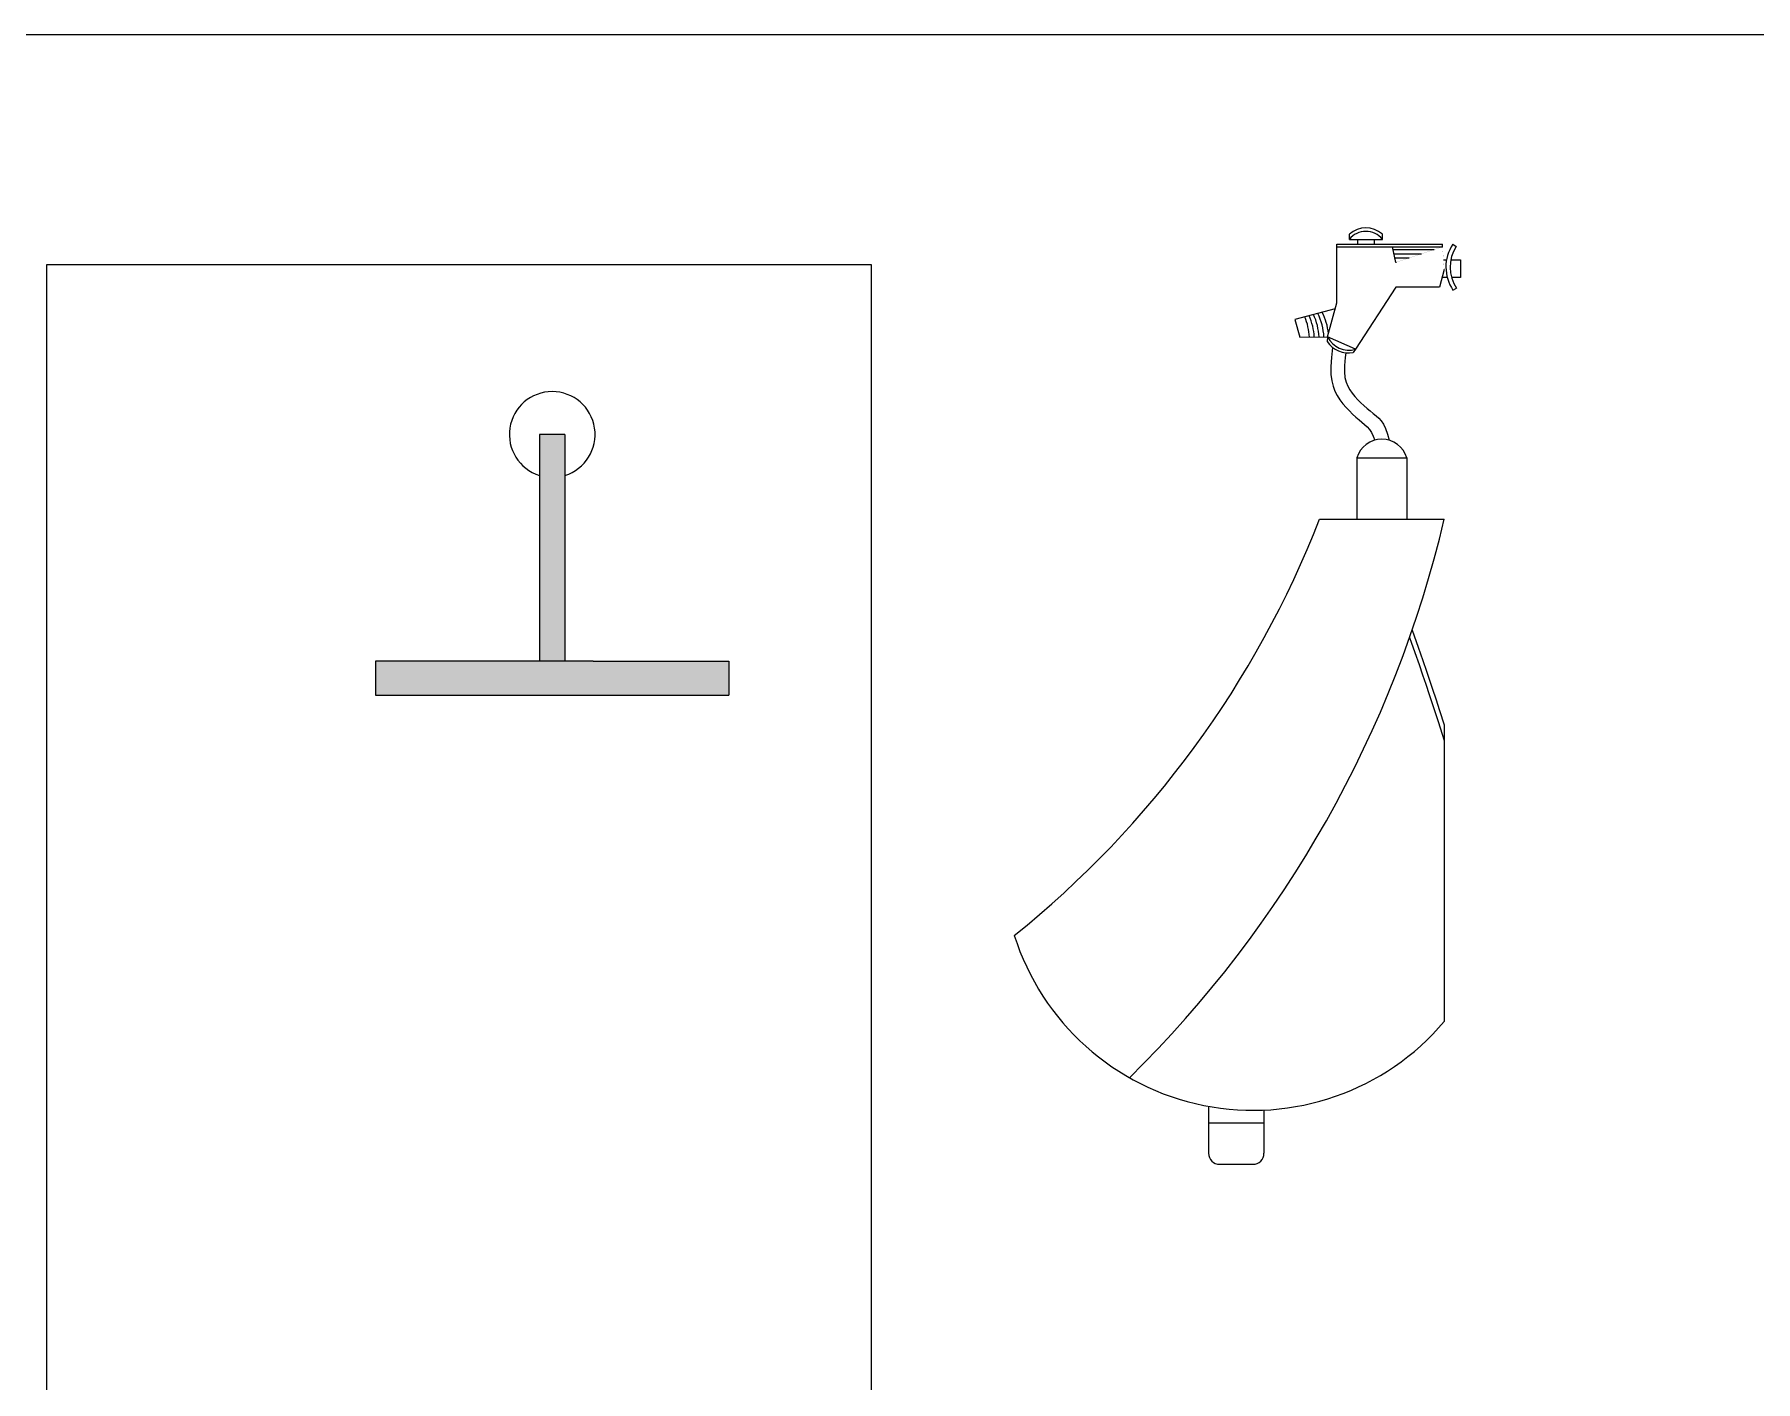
# Model space of a CAD drawing. Header units: inches. Extents: x -10949 to -5554, y -8625 to -6596.
# Drawn here: x -6050.9 to -5990.2, y -7600.8 to -7553.3 of the extents above; entities that cross this region are included whole.
import ezdxf

# ---------------------------------------------------------------- set-up
doc = ezdxf.new("R2010")
doc.units = ezdxf.units.IN
doc.layers.add('WALL', color=23, linetype='Continuous', lineweight=15)

# ---------------------------------------------------------------- blocks, each defined once
blk = doc.blocks.new('shower panel')
at = {"ltscale": 10, "true_color": 0xc7c8ca, "transparency": 33554687}
h = blk.add_hatch(color=9, dxfattribs=at)
h.dxf.hatch_style = 1
h.paths.add_polyline_path([(5645.208, 3090.332), (5644.308, 3090.332), (5644.308, 3082.335), (5645.208, 3082.335)])
h.paths.add_polyline_path([(5650.989, 3082.335), (5646.196, 3082.335), (5638.527, 3082.335), (5638.527, 3081.137), (5650.989, 3081.137)])
h = blk.add_hatch(color=9, dxfattribs=at)
h.dxf.hatch_style = 1
h.paths.add_polyline_path([(5646.758, 3037.825), (5642.758, 3037.825), (5642.758, 3032.843), (5646.758, 3032.843)])
h.paths.add_polyline_path([(5644.1, 3034.229, -1), (5645.415, 3034.229, -1)], flags=0)
h.paths.add_polyline_path([(5644.496, 3036.408, -1), (5645.019, 3036.408, -1)], flags=0)
h.paths.add_polyline_path([(5644.1, 3034.229, 1), (5645.415, 3034.229, 1)], flags=16)
h.paths.add_polyline_path([(5644.496, 3036.408, 1), (5645.019, 3036.408, 1)], flags=16)
h = blk.add_hatch(color=9, dxfattribs=at)
h.dxf.hatch_style = 1
h.paths.add_polyline_path([(5645.415, 3034.229, 1), (5644.1, 3034.229, 1)])
h.paths.add_polyline_path([(5645.019, 3036.408, 1), (5644.496, 3036.408, 1)])
h = blk.add_hatch(color=9, dxfattribs=at)
h.dxf.hatch_style = 1
h.paths.add_polyline_path([(5646.545, 3028.054), (5642.896, 3028.049), (5642.896, 3025.735), (5646.545, 3025.74)])
h.paths.add_polyline_path([(5644.172, 3026.058), (5644.172, 3026.422), (5643.531, 3026.422), (5643.531, 3027.34), (5645.984, 3027.34), (5645.984, 3026.422), (5645.344, 3026.422), (5645.344, 3026.058)], flags=16)
h = blk.add_hatch(color=9, dxfattribs=at)
h.dxf.hatch_style = 1
h.paths.add_polyline_path([(5645.344, 3026.422), (5644.172, 3026.422), (5644.172, 3026.058), (5645.344, 3026.058)])
h.paths.add_polyline_path([(5645.984, 3027.34), (5643.531, 3027.34), (5643.531, 3026.422), (5645.984, 3026.422)])
at = {"color": 18, "true_color": 0x000000}
for p, q in [((5644.308, 3090.332), (5644.308, 3082.335)), ((5645.208, 3090.332), (5645.208, 3082.335)), ((5646.196, 3082.335), (5638.527, 3082.335)), ((5638.527, 3082.335), (5638.527, 3081.137)), ((5646.196, 3082.335), (5650.989, 3082.335)), ((5650.989, 3082.335), (5650.989, 3081.137)), ((5638.527, 3081.137), (5650.989, 3081.137)), ((5642.758, 3032.843), (5642.758, 3037.825)), ((5642.758, 3037.825), (5646.758, 3037.825)), ((5646.758, 3032.843), (5646.758, 3037.825)), ((5642.758, 3032.843), (5646.758, 3032.843))]:
    blk.add_line(p, q, dxfattribs=at)
at = {"color": 18, "linetype": 'Continuous', "ltscale": 10, "true_color": 0x000000}
blk.add_line((5645.208, 3090.332), (5644.308, 3090.332), dxfattribs=at)
at = {"color": 18, "true_color": 0x000000}
for points in [[(5642.896, 3025.735), (5646.545, 3025.74), (5646.545, 3028.054), (5642.896, 3028.049)], [(5643.531, 3027.34), (5645.984, 3027.34), (5645.984, 3026.422), (5643.531, 3026.422)]]:
    blk.add_lwpolyline(points, close=True, dxfattribs=at)
for centre, radius in [((5644.758, 3036.408), 0.261), ((5644.758, 3034.229), 0.658)]:
    blk.add_circle(centre, radius, dxfattribs=at)
at = {"layer": 'WALL', "color": 18, "linetype": 'Continuous', "ltscale": 10, "true_color": 0x000000}
blk.add_lwpolyline([(5644.172, 3026.422), (5645.344, 3026.422), (5645.344, 3026.058), (5644.172, 3026.058)], close=True, dxfattribs=at)

msp = doc.modelspace()

# ---------------------------------------------------------------- linework, layer by layer
for p, q in [((-6004.564, -7560.492), (-6004.564, -7560.313)), ((-6003.402, -7560.492), (-6003.402, -7560.313)), ((-6005.003, -7560.658), (-6001.283, -7560.658)), ((-6005.003, -7560.756), (-6001.283, -7560.756)), ((-6004.564, -7560.492), (-6003.402, -7560.492)), ((-6004.276, -7560.492), (-6004.276, -7560.658)), ((-6003.689, -7560.492), (-6003.689, -7560.658)), ((-6002.924, -7561.303), (-6003.041, -7560.756)), ((-6003.02, -7560.854), (-6001.576, -7560.854)), ((-6002.989, -7561.001), (-6002.017, -7561.001)), ((-6001.283, -7560.756), (-6001.283, -7560.658)), ((-6000.921, -7560.664), (-6000.798, -7560.745)), ((-6002.957, -7561.147), (-6002.457, -7561.147)), ((-6002.926, -7561.294), (-6002.898, -7561.294)), ((-6001.246, -7561.213), (-6001.139, -7561.213)), ((-6000.99, -7561.213), (-6000.646, -7561.213)), ((-6000.646, -7561.213), (-6000.646, -7561.831)), ((-6001.116, -7561.831), (-6001.296, -7561.831)), ((-6000.646, -7561.831), (-6000.964, -7561.831)), ((-6000.911, -7562.286), (-6000.782, -7562.215)), ((-6005.063, -7562.943), (-6006.49, -7563.319)), ((-6006.49, -7563.319), (-6006.312, -7563.944)), ((-6006.312, -7563.944), (-6005.332, -7563.928)), ((-6005.332, -7563.928), (-6005.349, -7564.091)), ((-6004.347, -7564.365), (-6004.431, -7564.484)), ((-6004.3, -7568.193), (-6002.539, -7568.193)), ((-6004.3, -7568.193), (-6004.3, -7570.357)), ((-6002.539, -7568.193), (-6002.539, -7570.357)), ((-6005.62, -7570.357), (-6001.219, -7570.357)), ((-6001.219, -7577.608), (-6001.219, -7588.061)), ((-6009.532, -7591.052), (-6009.532, -7592.704)), ((-6007.576, -7591.185), (-6007.576, -7592.704)), ((-6009.532, -7591.629), (-6007.576, -7591.629)), ((-6009.141, -7593.096), (-6007.967, -7593.096))]:
    msp.add_line(p, q)
for points in [[(-7116.639, -7553.268), (-5553.9, -7553.268), (-5553.9, -8591.053), (-7116.639, -8591.053)], [(-6050.491, -7561.374), (-6021.43, -7561.374), (-6021.43, -7652.674), (-6050.491, -7652.674)]]:
    msp.add_lwpolyline(points, close=True)
for points in [[(-6001.219, -7561.554), (-6001.392, -7562.178), (-6002.049, -7562.178), (-6002.924, -7562.178), (-6004.347, -7564.365), (-6005.332, -7563.928), (-6005.003, -7562.725), (-6005.003, -7560.658)], [(-6005.154, -7564.298), (-6005.2, -7564.657), (-6005.22, -7564.979), (-6005.214, -7565.25), (-6005.185, -7565.478), (-6005.137, -7565.671), (-6005.072, -7565.841), (-6004.991, -7565.996), (-6004.898, -7566.144), (-6004.793, -7566.284), (-6004.682, -7566.416), (-6004.566, -7566.539), (-6004.449, -7566.654), (-6004.334, -7566.759), (-6004.224, -7566.854), (-6004.122, -7566.939), (-6004.027, -7567.018), (-6003.939, -7567.098), (-6003.856, -7567.189), (-6003.782, -7567.297), (-6003.72, -7567.426), (-6003.67, -7567.575)], [(-6004.69, -7564.489), (-6004.715, -7564.656), (-6004.74, -7564.933), (-6004.742, -7565.164), (-6004.722, -7565.36), (-6004.681, -7565.527), (-6004.621, -7565.672), (-6004.547, -7565.8), (-6004.463, -7565.919), (-6004.37, -7566.033), (-6004.269, -7566.143), (-6004.164, -7566.249), (-6004.054, -7566.35), (-6003.943, -7566.448), (-6003.832, -7566.541), (-6003.723, -7566.629), (-6003.621, -7566.712), (-6003.528, -7566.795), (-6003.444, -7566.889), (-6003.365, -7567.005), (-6003.29, -7567.155), (-6003.22, -7567.353), (-6003.166, -7567.571)], [(-6002.352, -7574.269), (-6002.143, -7574.865), (-6001.979, -7575.332), (-6001.848, -7575.709), (-6001.737, -7576.034), (-6001.631, -7576.348), (-6001.519, -7576.689), (-6001.386, -7577.096), (-6001.219, -7577.608)], [(-6002.443, -7574.528), (-6002.257, -7575.058), (-6002.109, -7575.481), (-6001.984, -7575.84), (-6001.87, -7576.177), (-6001.75, -7576.535), (-6001.611, -7576.957), (-6001.439, -7577.485), (-6001.219, -7578.161)]]:
    msp.add_lwpolyline(points)
at = {"const_width": 0.00245}
msp.add_lwpolyline([(-6002.924, -7561.303), (-6001.283, -7560.756), (-6001.219, -7561.554)], dxfattribs=at)
for centre, radius, start, end in [((-6003.983, -7560.95), 0.862, 47.63398, 132.36602), ((-6003.983, -7560.95), 0.74, 38.26418, 141.73582), ((-5999.698, -7561.468), 1.463, 146.67616, 213.99791), ((-5999.698, -7561.468), 1.317, 146.67616, 214.56849), ((-6008.126, -7564.052), 2.155, 3.03546, 22.55951), ((-6007.955, -7564.052), 2.155, 3.11094, 23.72948), ((-6007.784, -7564.052), 2.155, 3.18642, 24.90325), ((-6007.613, -7564.052), 2.155, 3.2619, 26.08135), ((-6007.441, -7564.052), 2.155, 6.42604, 27.26433), ((-6004.579, -7563.561), 0.935, 214.58907, 279.08757), ((-6004.579, -7563.561), 0.837, 205.99313, 286.11056), ((-6003.42, -7568.453), 0.918, 16.4728, 163.5272), ((-6038.348, -7557.636), 35.113, 308.73222, 338.7601), ((-6040.791, -7561.014), 40.66, 314.44353, 346.71547), ((-6007.963, -7582.367), 8.826, 197.53933, 319.82404), ((-6009.141, -7592.704), 0.391, 180, 270), ((-6007.967, -7592.704), 0.391, 270, 0)]:
    msp.add_arc(centre, radius, start, end)
at = {"layer": 'WALL', "color": 18, "linetype": 'Continuous', "ltscale": 10, "true_color": 0x000000}
msp.add_arc((-6032.672, -7567.369), 1.511, 287.32939, 252.67061, dxfattribs=at)

# ---------------------------------------------------------------- block references
at = {"layer": 'WALL', "color": 18, "linetype": 'Continuous', "true_color": 0x000000}
msp.add_blockref('shower panel', (-11677.43, -10657.701), dxfattribs=at)

doc.saveas('drawing.dxf')
